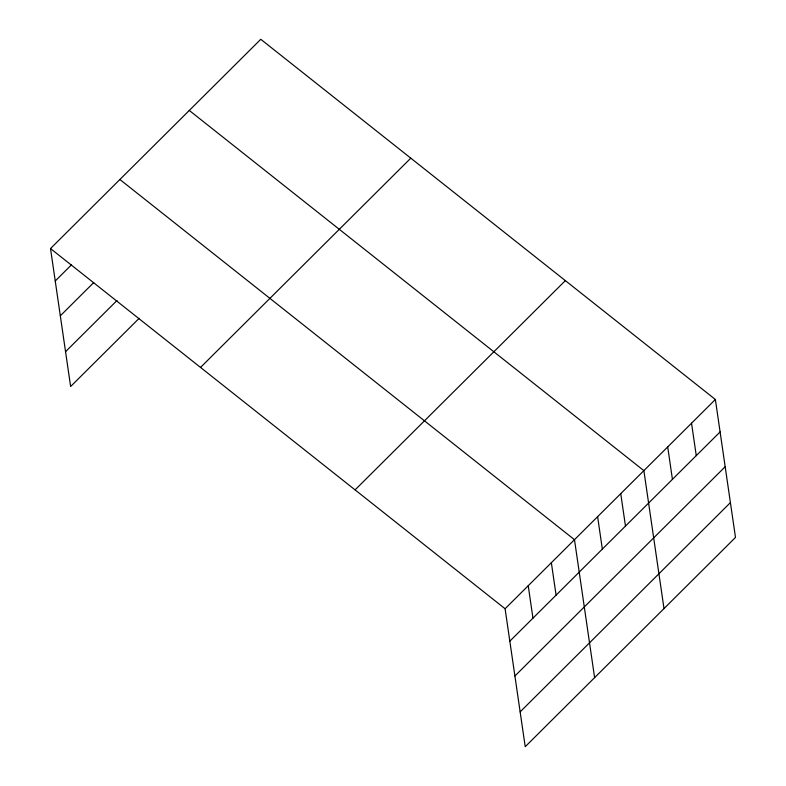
<?xml version="1.0" encoding="UTF-8"?>
<svg xmlns="http://www.w3.org/2000/svg" width="786" height="786" viewBox="0 0 786 786"><rect width="100%" height="100%" fill="white"/><g stroke="black" fill="none" stroke-linecap="round" stroke-linejoin="round"><path stroke-width="1.18" d="M50.51 248.563L260.775 39.3L715.368 399.485L735.49 537.437L525.225 746.7L505.093 608.747L50.51 248.563L70.632 386.515L139.171 318.31M55.246 280.995L71.516 264.794M60.325 315.815L93.731 282.567M65.552 351.686L116.957 300.537M200.528 367.426L410.793 158.163M355.085 489.884L565.35 280.622M505.093 608.747L715.368 399.485M509.829 641.18L720.094 431.917M514.909 675.999L725.173 466.737M520.145 711.88L730.41 502.618M189.288 110.453L643.872 470.637L664.003 608.59M119.894 179.503L574.487 539.697L594.609 677.64M691.533 423.202L696.268 455.634M667.707 446.92L672.433 479.352M620.743 493.657L625.479 526.089M597.615 516.677L602.341 549.1M551.359 562.717L556.085 595.14M528.231 585.727L532.957 618.16"/></g></svg>
